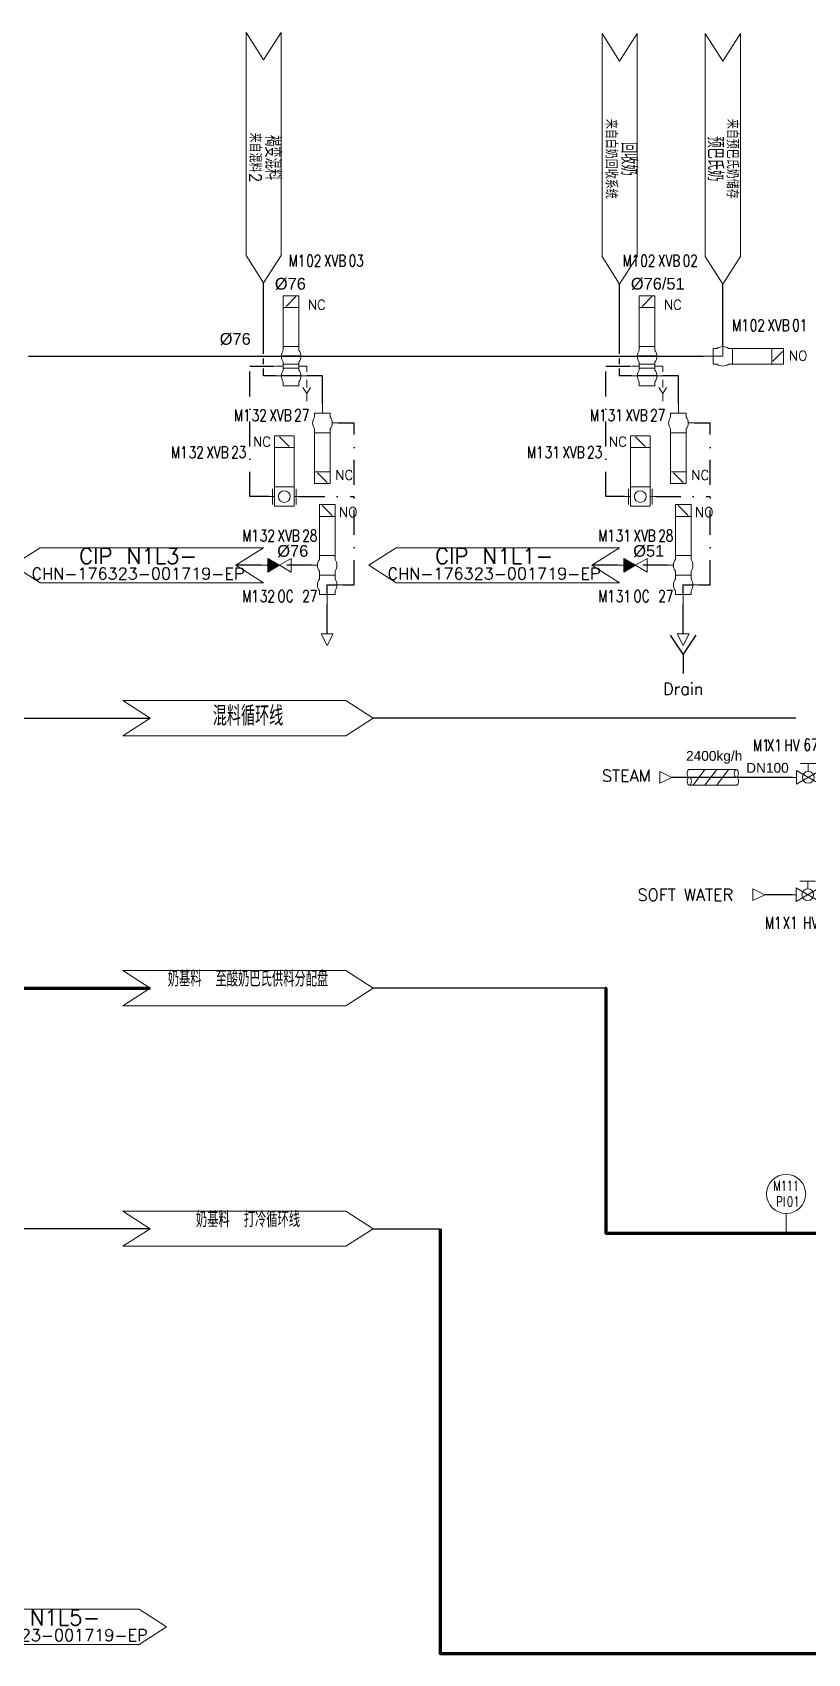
# Model space of a CAD drawing. Header units: inches. Extents: x 10153 to 11620, y 22178 to 23140.
# Drawn here: x 10843.5 to 11041.5, y 22209 to 22623.4 of the extents above; entities that cross this region are included whole.
import ezdxf
from ezdxf.enums import TextEntityAlignment as Align

# ---------------------------------------------------------------- set-up
doc = ezdxf.new("R2010")
doc.units = ezdxf.units.IN
doc.header["$MEASUREMENT"] = 0
doc.linetypes.add('ACAD_ISO02W100', pattern=[15, 12, -3])
doc.linetypes.add('DASHDOT2', pattern=[12.7, 6.35, -3.175, 0, -3.175])
for name, color, linetype in [('14 Pipe Water Cold', 142, 'Continuous'), ('20 Pipe Steam Industrial', 231, 'Continuous'), ('60 TXT International', 7, 'Continuous'), ('DIAMETRE', 7, 'Continuous'), ('MATERIEL-DIVERS', 7, 'Continuous'), ('POMPES-PROCESS', 7, 'Continuous'), ('REPERES', 7, 'Continuous'), ('techn-data', 7, 'Continuous'), ('TEXTE', 7, 'Continuous'), ('TEXTES', 7, 'Continuous'), ('TUYAUTERIE-EGOUT', 32, 'Continuous'), ('TUYAUTERIE-NEP', 4, 'DASHDOT2'), ('TUYAUTERIE-PROCESS', 30, 'Continuous')]:
    doc.layers.add(name, color=color, linetype=linetype)
for name, color, linetype, lineweight in [('19 Pipe Process', 30, 'Continuous', 30), ('31 Equipment', 7, 'Continuous', 9), ('33 Instruments Labels', 7, 'Continuous', 9), ('40 TXT Data', 7, 'Continuous', 9), ('43 TXT English', 7, 'Continuous', 9), ('Pipe-process', 30, 'Continuous', 70)]:
    doc.layers.add(name, color=color, linetype=linetype, lineweight=lineweight)
doc.layers.get('REPERES').off()
doc.styles.add('ROMANS', font='ROMANS.SHX')
doc.styles.get("Standard").update_dxf_attribs({"font": 'arial.ttf'})
doc.styles.add('USER1', font='TXT.SHX', dxfattribs={"bigfont": 'gbcbig.shx'})

# ---------------------------------------------------------------- blocks, each defined once
blk = doc.blocks.new('APV-OTH-GEN-INSULATE-1')
at = {"layer": '31 Equipment'}
for p, q in [((6, 2), (-6, 2)), ((-5, -2), (-2, 2)), ((-2, -2), (1, 2)), ((1, -2), (4, 2)), ((-6, -2), (6, -2))]:
    blk.add_line(p, q, dxfattribs=at)
for centre, major_axis in [((-6, 1), (0, 1)), ((6, -1), (0, -1))]:
    blk.add_ellipse(centre, major_axis=major_axis, ratio=0.547943, start_param=0, end_param=3.141593, dxfattribs=at)
at = {"layer": '31 Equipment', "extrusion": (0, 0, -1)}
for centre, major_axis in [((-6, -1), (0, -1)), ((6, 1), (0, 1))]:
    blk.add_ellipse(centre, major_axis=major_axis, ratio=0.547943, dxfattribs=at)
blk = doc.blocks.new('APV-VLVM-BALL-KHV+MF-1')
at = {"layer": '31 Equipment', "ltscale": 38}
for p, q in [((-3, 0), (-4, 0)), ((3, 0), (4, 0))]:
    blk.add_line(p, q, dxfattribs=at)
at = {"layer": '31 Equipment'}
for p, q in [((-3, 1.734), (-3, -1.734)), ((-3, -1.734), (3, 1.734)), ((3, -1.734), (-3, 1.734)), ((-2, 3.5), (2, 3.5)), ((0, 1.5), (0, 3.5)), ((3, 1.734), (3, -1.734))]:
    blk.add_line(p, q, dxfattribs=at)
blk.add_circle((0, 0), 1.5, dxfattribs=at)
blk = doc.blocks.new('NBF_ARROW-4TEXTS')
at = {"layer": '40 TXT Data', "color": 5, "style": 'ROMANS'}
blk.add_attdef('CAPACITY', text='', height=2.5, dxfattribs=at).set_placement((-5, 4), align=Align.BOTTOM_RIGHT)
blk.add_attdef('PID-NO/TAG', text='', height=2.5, dxfattribs=at).set_placement((-5, -7), align=Align.TOP_RIGHT)
at = {"layer": '43 TXT English', "style": 'ROMANS'}
blk.add_attdef('TEXT-ENG', text='', height=3, dxfattribs=at).set_placement((-5, -1), align=Align.BOTTOM_RIGHT)
at = {"layer": '60 TXT International', "style": 'ROMANS'}
blk.add_attdef('TEXT-RUS', text='', height=3, dxfattribs=at).set_placement((-5, -2), align=Align.TOP_RIGHT)
blk = doc.blocks.new('APV-SIGN-ARW-FLOW-1')
at = {"layer": '31 Equipment'}
for p, q in [((-1.5, -1.5), (-1.5, 1.5)), ((-1.5, 1.5), (1.5, 0)), ((1.5, 0), (-1.5, -1.5))]:
    blk.add_line(p, q, dxfattribs=at)
blk = doc.blocks.new('APV-SIGN-ARW-DWG-1')
at = {"layer": '31 Equipment'}
for p, q in [((-32, 4.49), (25, 4.49)), ((-32, 4.49), (-25, 0)), ((25, 4.49), (32, 0)), ((-25, 0), (-32, -4.49)), ((32, 0), (25, -4.49)), ((-32, -4.49), (25, -4.49))]:
    blk.add_line(p, q, dxfattribs=at)
at = {"layer": '31 Equipment', "style": 'ROMANS', "width": 0.8}
for tag, p in [('TEXT1', (0, 0.37)), ('TEXT2', (0, -3.63))]:
    blk.add_attdef(tag, text='', height=3, dxfattribs=at).set_placement(p, align=Align.CENTER)
blk = doc.blocks.new('APV-VLV-DSEAT-SDE44-3')
at = {"layer": '31 Equipment', "ltscale": 38}
for p, q in [((1.25, 20.25), (-1.25, 17.75)), ((-2.5, 5), (-4, 5)), ((-2, 7.5), (-2, 6.5)), ((2, 7.5), (2, 6.5)), ((2.5, 5), (4, 5)), ((-2, 2.5), (-4, 2.5)), ((-2.5, 0), (-4, 0)), ((2, 2.5), (4, 2.5)), ((2.5, 0), (4, 0)), ((4, 2.5), (4, 1)), ((-2, -2.5), (-2, -1.5)), ((2, -2.5), (2, -1.5)), ((4, -4.5), (3, -3)), ((4, -1), (4, -3)), ((5, -3), (4, -4.5)), ((4, -4.5), (4, -6.5))]:
    blk.add_line(p, q, dxfattribs=at)
at = {"layer": '31 Equipment', "lineweight": 30}
for p, q in [((2.5, 5), (-2.5, 5)), ((2.5, 0), (-2.5, 0))]:
    blk.add_line(p, q, dxfattribs=at)
at = {"layer": '31 Equipment'}
for p, q in [((-2, 3), (-2, 3.5)), ((-2, 1.5), (-2, 2.5)), ((2, 3), (2, 3.5)), ((2, 1.5), (2, 2.5)), ((-2, -2.5), (2, -2.5))]:
    blk.add_line(p, q, dxfattribs=at)
at = {"layer": '31 Equipment', "ltscale": 38}
for points in [[(-2, 17.5), (2, 17.5), (2, 20.5), (-2, 20.5)], [(-2, 7.5), (2, 7.5), (2, 17.5), (-2, 17.5)], [(-2, 3), (2, 3), (2, 2), (-2, 2)]]:
    blk.add_lwpolyline(points, close=True, dxfattribs=at)
for centre, start, end in [((0, 5), 143.1301, 216.8699), ((0, 5), 323.1301, 36.8699), ((0, 0), 143.1301, 216.8699), ((0, 0), 323.1301, 36.8699)]:
    blk.add_arc(centre, 2.5, start, end, dxfattribs=at)
blk = doc.blocks.new('APV-VLV-SSEAT-SW43-41')
at = {"layer": '31 Equipment', "ltscale": 38}
for p, q in [((1.25, 20.25), (-1.25, 17.75)), ((-2, 7.5), (-2, 6.5)), ((2, 7.5), (2, 6.5)), ((2.5, 5), (4, 5)), ((-2.5, 0), (-4, 0)), ((-2, 2.5), (-2, 3.5)), ((-2, 2.5), (2, 2.5)), ((-2, 2.5), (-2, 1.5)), ((2, 2.5), (2, 3.5)), ((2, 2.5), (2, 1.5)), ((-2, -1.5), (-2, -2.5)), ((-2, -2.5), (2, -2.5)), ((0, -2.5), (0, -5)), ((2, -1.5), (2, -2.5))]:
    blk.add_line(p, q, dxfattribs=at)
at = {"layer": '31 Equipment', "lineweight": 30}
for p, q in [((0, 0), (-2.5, 0)), ((0, -2.5), (0, 0))]:
    blk.add_line(p, q, dxfattribs=at)
at = {"layer": '31 Equipment', "ltscale": 38}
for points in [[(-2, 17.5), (2, 17.5), (2, 20.5), (-2, 20.5)], [(-2, 7.5), (2, 7.5), (2, 17.5), (-2, 17.5)]]:
    blk.add_lwpolyline(points, close=True, dxfattribs=at)
for centre, start, end in [((0, 5), 143.1301, 216.8699), ((0, 5), 323.1301, 36.8699), ((0, 0), 143.1301, 216.8699), ((0, 0), 323.1301, 36.8699)]:
    blk.add_arc(centre, 2.5, start, end, dxfattribs=at)
blk = doc.blocks.new('APV-VLV-SSEAT-SW41-3')
at = {"layer": '31 Equipment', "ltscale": 38}
for p, q in [((1.25, 15.25), (-1.25, 12.75)), ((-2, 2.5), (-2, 1.5)), ((2, 2.5), (2, 1.5)), ((2.5, 0), (4, 0)), ((-2, -2.5), (-2, -1.5)), ((2, -2.5), (-2, -2.5)), ((-2, -2.5), (2, -2.5)), ((0, -2.5), (0, -5)), ((2, -2.5), (2, -1.5))]:
    blk.add_line(p, q, dxfattribs=at)
for points in [[(-2, 12.5), (2, 12.5), (2, 15.5), (-2, 15.5)], [(-2, 2.5), (2, 2.5), (2, 12.5), (-2, 12.5)]]:
    blk.add_lwpolyline(points, close=True, dxfattribs=at)
for start, end in [(143.1301, 216.8699), (323.1301, 36.8699)]:
    blk.add_arc((0, 0), 2.5, start, end, dxfattribs=at)
blk = doc.blocks.new('APV-VLV-BFLY-SVS-3')
at = {"layer": '31 Equipment', "ltscale": 38}
for p, q in [((1.25, 15.25), (-1.25, 12.75)), ((-2.5, 0), (-4, 0)), ((2.5, 2.5), (-2.5, 2.5)), ((-2.5, 2.5), (-2.5, -2.5)), ((2.5, -2.5), (2.5, 2.5)), ((2.5, 0), (4, 0)), ((-2.5, -2.5), (2.5, -2.5))]:
    blk.add_line(p, q, dxfattribs=at)
at = {"layer": '31 Equipment'}
for p, q in [((-3, 2), (-3, -2)), ((3, -2), (3, 2))]:
    blk.add_line(p, q, dxfattribs=at)
at = {"layer": '31 Equipment', "ltscale": 38}
for points in [[(-2.5, 12.5), (2.5, 12.5), (2.5, 15.5), (-2.5, 15.5)], [(-2.5, 2.5), (2.5, 2.5), (2.5, 12.5), (-2.5, 12.5)]]:
    blk.add_lwpolyline(points, close=True, dxfattribs=at)
blk.add_circle((0, 0), 1.5, dxfattribs=at)
blk = doc.blocks.new('EGOUT')
at = {"color": 7}
for p, q in [((-3.2, 9.61), (0, 4.81)), ((0, 4.81), (3.2, 9.61)), ((0, 4.81), (0, 0))]:
    blk.add_line(p, q, dxfattribs=at)
at = {"color": 7, "extrusion": (0, -1, 0)}
blk.add_point((0, 0), dxfattribs=at)
at = {"layer": 'POMPES-PROCESS', "style": 'ROMANS'}
blk.add_attdef('EGOUT', text='', height=3, dxfattribs=at).set_placement((0, -4), align=Align.MIDDLE)
blk = doc.blocks.new('REPNORM1')
at = {"layer": 'TEXTES', "style": 'ROMANS', "width": 0.75}
for tag, p in [('ZONE', (-9.75, -1.25)), ('SOUSZONE', (-5.25, -1.25)), ('ELEMENT', (-0.75, -1.25)), ('NUM', (5.59, -1.22))]:
    blk.add_attdef(tag, p, '', height=3, dxfattribs=at)
blk = doc.blocks.new('REPNORM')
at = {"layer": 'TEXTES', "style": 'ROMANS', "width": 0.75}
for tag, p in [('ZONE', (-9.75, -1.25)), ('SOUSZONE', (-5.25, -1.25)), ('ELEMENT', (0, -1.25)), ('NUM', (4.5, -1.25))]:
    blk.add_attdef(tag, p, '', height=3, dxfattribs=at)
blk = doc.blocks.new('APV-FCE-NRV-GEN-1')
at = {"layer": '31 Equipment'}
h = blk.add_hatch(dxfattribs=at)
h.set_pattern_fill('ANSI31', color=256, scale=0.01, style=0)
h.set_pattern_definition([(45, (0, 0), (-0.02245064, 0.02245064), [])])
h.paths.add_polyline_path([(3, 1.75), (3, -1.75), (0, 0)])
at = {"layer": '31 Equipment', "linetype": 'ACAD_ISO02W100', "ltscale": 38}
for p, q in [((-3, 0), (-5, 0)), ((0, 0), (-3, 1.75)), ((-3, 1.75), (-3, -1.75)), ((0, 0), (-3, -1.75)), ((0, 0), (3, 1.75)), ((0, 0), (3, -1.75)), ((3, 1.75), (3, -1.75)), ((3, 0), (5, 0))]:
    blk.add_line(p, q, dxfattribs=at)
blk = doc.blocks.new('A$C155F2889')
at = {"layer": '31 Equipment', "ltscale": 38}
for p, q in [((2.5, 4.5), (2.5, 0.5)), ((2.5, 0.5), (2.5, 4.5)), ((2.5, 4.5), (3.5, 4.5)), ((5, 2.5), (5, 6.5)), ((7.5, 4.5), (6.5, 4.5)), ((5, 2.5), (0, 2.5)), ((2.5, 0.5), (3.5, 0.5)), ((7.5, 0.5), (6.5, 0.5)), ((20.25, 3.75), (17.75, 1.25))]:
    blk.add_line(p, q, dxfattribs=at)
for points in [[(7.5, 0.5), (7.5, 4.5), (17.5, 4.5), (17.5, 0.5)], [(17.5, 0.5), (17.5, 4.5), (20.5, 4.5), (20.5, 0.5)]]:
    blk.add_lwpolyline(points, close=True, dxfattribs=at)
for start, end in [(53.1301, 126.8699), (233.1301, 306.8699)]:
    blk.add_arc((5, 2.5), 2.5, start, end, dxfattribs=at)
blk = doc.blocks.new('APV-INS-M-L-PI')
at = {"layer": '31 Equipment', "color": 7}
blk.add_line((0, -5), (0, -10), dxfattribs=at)
blk.add_circle((0, 0), 5, dxfattribs=at)
at = {"layer": '33 Instruments Labels', "style": 'ROMANS', "width": 0.8, "flags": 8}
blk.add_attdef('PI', text='', height=3, dxfattribs=at).set_placement((0, 0), align=Align.MIDDLE)
blk = doc.blocks.new('REPINS')
at = {"layer": 'TEXTES', "style": 'ROMANS', "width": 0.75}
for tag, p in [('ZONE', (-3.3, 1)), ('SOUSZONE', (0.1, 1)), ('NUM', (0.2, -3))]:
    blk.add_attdef(tag, p, '', height=2.5, dxfattribs=at)
blk.add_attdef('ELEMENT', text='', height=2.5, dxfattribs=at).set_placement((-0.2, -3), align=Align.RIGHT)

msp = doc.modelspace()

# ---------------------------------------------------------------- linework, layer by layer
at = {"layer": '14 Pipe Water Cold', "ltscale": 2}
msp.add_line((11037.55, 22402.96), (11030.55, 22402.96), dxfattribs=at)
at = {"layer": '19 Pipe Process'}
for p, q in [((10902.57, 22541.19), (10902.57, 22559.35)), ((10993.5, 22541.19), (10993.5, 22559.04)), ((11019.85, 22543.07), (11019.85, 22559.03)), ((10842.5, 22540.57), (11014.85, 22540.57)), ((10902.57, 22538.57), (10902.57, 22540)), ((10902.57, 22535.57), (10902.57, 22537.5)), ((10993.5, 22538.57), (10993.5, 22540)), ((10993.5, 22535.57), (10993.5, 22537.5)), ((10905.57, 22535.57), (10902.57, 22535.57)), ((10917.57, 22535.57), (10913.57, 22535.57)), ((10917.57, 22528.54), (10917.57, 22535.57)), ((10996.5, 22535.57), (10993.5, 22535.57)), ((11008.5, 22535.57), (11004.5, 22535.57)), ((11008.5, 22528.54), (11008.5, 22535.57)), ((10797.61, 22448.08), (10873.57, 22448.08)), ((11038.47, 22448.08), (10930.58, 22448.08)), ((10990, 22379.09), (10930.58, 22379.09)), ((10873.57, 22317.6), (10797.61, 22317.6)), ((10930.58, 22317.6), (10947.65, 22317.6))]:
    msp.add_line(p, q, dxfattribs=at)
at = {"layer": '20 Pipe Steam Industrial'}
msp.add_line((11037.68, 22432.96), (11006.8, 22432.96), dxfattribs=at)
at = {"layer": 'Pipe-process'}
for points in [[(10797.61, 22379.09), (10873.57, 22379.09)], [(10990, 22379.09), (10990, 22379.09), (10990, 22316.48), (11052.7, 22316.48)], [(10947.65, 22317.6), (10947.65, 22209), (11298.5, 22209), (11298.5, 22302.5)]]:
    msp.add_lwpolyline(points, dxfattribs=at)
at = {"layer": 'TUYAUTERIE-EGOUT'}
for p, q in [((10918.8, 22469.66), (10918.8, 22477.16)), ((11009.73, 22469.66), (11009.73, 22477.16))]:
    msp.add_line(p, q, dxfattribs=at)
at = {"layer": 'TUYAUTERIE-NEP'}
for p, q in [((10899.01, 22504.73), (10899.01, 22538.07)), ((10899.01, 22538.07), (10905.57, 22538.07)), ((10989.94, 22504.73), (10989.94, 22538.07)), ((10989.94, 22538.07), (10996.5, 22538.07)), ((10921.57, 22523.54), (10925.73, 22523.54)), ((10925.73, 22482.16), (10925.73, 22523.54)), ((11012.5, 22523.54), (11016.66, 22523.54)), ((11016.66, 22482.16), (11016.66, 22523.54)), ((10903.85, 22504.73), (10899.01, 22504.73)), ((10911.85, 22504.73), (10925.73, 22504.73)), ((10994.78, 22504.73), (10989.94, 22504.73)), ((11002.78, 22504.73), (11016.66, 22504.73)), ((10914.8, 22487.16), (10895.49, 22487.16)), ((11005.73, 22487.16), (10986.42, 22487.16)), ((10922.8, 22482.16), (10925.73, 22482.16)), ((11013.73, 22482.16), (11016.66, 22482.16))]:
    msp.add_line(p, q, dxfattribs=at)

# ---------------------------------------------------------------- block references
at = {"layer": '31 Equipment', "xscale": -1}
for name, p in [('APV-VLV-SSEAT-SW43-41', (10918.8, 22482.16)), ('APV-VLV-SSEAT-SW43-41', (11009.73, 22482.16)), ('APV-VLVM-BALL-KHV+MF-1', (11041.68, 22432.96))]:
    msp.add_blockref(name, p, dxfattribs=at)
at = {"layer": '31 Equipment'}
ref = msp.add_blockref('NBF_ARROW-4TEXTS', (11006.43, 22433.96), dxfattribs=at)
ref.add_attrib('TEXT-ENG', 'STEAM', dxfattribs={"layer": '43 TXT English', "height": 3, "style": 'ROMANS'}).set_placement((11001.43, 22430.96), align=Align.BOTTOM_RIGHT)
for name, p in [('APV-SIGN-ARW-FLOW-1', (11005.3, 22432.96)), ('APV-OTH-GEN-INSULATE-1', (11017.3, 22432.96))]:
    msp.add_blockref(name, p, dxfattribs=at)
at = {"layer": '31 Equipment', "xscale": -1}
for name, p, rotation in [('APV-SIGN-ARW-FLOW-1', (11029.05, 22402.96), 180), ('APV-INS-M-L-PI', (11036.02, 22326.48), 359.9999999999998)]:
    msp.add_blockref(name, p, dxfattribs=dict(at, rotation=rotation))
at = {"layer": '33 Instruments Labels', "xscale": -1, "rotation": 180}
for p in [(10917.57, 22523.54), (11008.5, 22523.54)]:
    msp.add_blockref('APV-VLV-SSEAT-SW41-3', p, dxfattribs=at)
at = {"layer": '33 Instruments Labels', "xscale": -1}
for p in [(10907.85, 22504.73), (10998.78, 22504.73)]:
    msp.add_blockref('APV-VLV-BFLY-SVS-3', p, dxfattribs=at)
at = {"layer": 'MATERIEL-DIVERS'}
ref = msp.add_blockref('APV-SIGN-ARW-DWG-1', (10902.57, 22591.36), dxfattribs=dict(at, rotation=270))
ref.add_attrib('TEXT1', '褐变混料', dxfattribs={"layer": '31 Equipment', "height": 4, "rotation": 270, "style": 'USER1'}).set_placement((10902.94, 22591.36), align=Align.CENTER)
ref.add_attrib('TEXT2', '来自混料2', dxfattribs={"layer": '31 Equipment', "height": 3, "rotation": 270, "style": 'USER1'}).set_placement((10898.94, 22591.36), align=Align.CENTER)
ref = msp.add_blockref('APV-SIGN-ARW-DWG-1', (10993.5, 22591.05), dxfattribs=dict(at, rotation=270))
ref.add_attrib('TEXT1', '回收奶', dxfattribs={"layer": '31 Equipment', "height": 4, "rotation": 270, "style": 'USER1'}).set_placement((10993.87, 22591.05), align=Align.CENTER)
ref.add_attrib('TEXT2', '来自白奶回收系统', dxfattribs={"layer": '31 Equipment', "height": 3, "rotation": 270, "style": 'USER1'}).set_placement((10989.87, 22591.05), align=Align.CENTER)
ref = msp.add_blockref('APV-SIGN-ARW-DWG-1', (11019.85, 22591.05), dxfattribs=dict(at, xscale=-1, rotation=90))
ref.add_attrib('TEXT1', '预巴氏奶', dxfattribs={"layer": '31 Equipment', "height": 4, "rotation": 270, "style": 'USER1'}).set_placement((11015.95, 22591.05), align=Align.CENTER)
ref.add_attrib('TEXT2', '来自预巴氏奶储存', dxfattribs={"layer": '31 Equipment', "height": 3, "rotation": 270, "style": 'USER1'}).set_placement((11020.83, 22591.05), align=Align.CENTER)
ref = msp.add_blockref('APV-SIGN-ARW-DWG-1', (10870.49, 22487.16), dxfattribs=dict(at, xscale=-1))
ref.add_attrib('TEXT1', 'CIP N1L3-', dxfattribs={"layer": '31 Equipment', "height": 4, "style": 'USER1'}).set_placement((10870.49, 22487.53), align=Align.CENTER)
ref.add_attrib('TEXT2', 'CHN-176323-001719-EP', dxfattribs={"layer": '31 Equipment', "height": 3, "style": 'USER1'}).set_placement((10870.49, 22483.53), align=Align.CENTER)
ref = msp.add_blockref('APV-SIGN-ARW-DWG-1', (10961.42, 22487.16), dxfattribs=dict(at, xscale=-1))
ref.add_attrib('TEXT1', 'CIP N1L1-', dxfattribs={"layer": '31 Equipment', "height": 4, "style": 'USER1'}).set_placement((10961.42, 22487.53), align=Align.CENTER)
ref.add_attrib('TEXT2', 'CHN-176323-001719-EP', dxfattribs={"layer": '31 Equipment', "height": 3, "style": 'USER1'}).set_placement((10961.42, 22483.53), align=Align.CENTER)
at = {"layer": 'MATERIEL-DIVERS', "xscale": -1}
for p in [(10906.63, 22487.16), (10997.55, 22487.16)]:
    msp.add_blockref('APV-FCE-NRV-GEN-1', p, dxfattribs=at)
at = {"layer": 'MATERIEL-DIVERS', "xscale": -1, "rotation": 90}
for p in [(10918.8, 22468.16), (11009.73, 22468.16)]:
    msp.add_blockref('APV-SIGN-ARW-FLOW-1', p, dxfattribs=at)
at = {"layer": 'MATERIEL-DIVERS'}
ref = msp.add_blockref('EGOUT', (11009.73, 22459.66), dxfattribs=dict(at, xscale=-1))
ref.add_attrib('EGOUT', 'Drain', dxfattribs={"layer": 'POMPES-PROCESS', "height": 3, "style": 'ROMANS'}).set_placement((11009.73, 22455.66), align=Align.MIDDLE)
ref = msp.add_blockref('APV-SIGN-ARW-DWG-1', (10898.57, 22448.08), dxfattribs=at)
ref.add_attrib('TEXT1', '混料循环线', dxfattribs={"layer": '31 Equipment', "height": 5, "style": 'USER1'}).set_placement((10898.57, 22446.19), align=Align.CENTER)
msp.add_blockref('APV-VLVM-BALL-KHV+MF-1', (11041.55, 22402.96), dxfattribs=at)
ref = msp.add_blockref('APV-SIGN-ARW-DWG-1', (10898.57, 22379.09), dxfattribs=at)
ref.add_attrib('TEXT1', '奶基料 至酸奶巴氏供料分配盘', dxfattribs={"layer": '31 Equipment', "height": 4, "style": 'USER1'}).set_placement((10898.57, 22379.47), align=Align.CENTER)
ref = msp.add_blockref('APV-SIGN-ARW-DWG-1', (10898.57, 22317.6), dxfattribs=at)
ref.add_attrib('TEXT1', '奶基料 打冷循环线', dxfattribs={"layer": '31 Equipment', "height": 4, "style": 'USER1'}).set_placement((10898.57, 22317.97), align=Align.CENTER)
ref = msp.add_blockref('APV-SIGN-ARW-DWG-1', (10845.73, 22215.83), dxfattribs=at)
ref.add_attrib('TEXT1', 'CIP N1L5-', dxfattribs={"layer": '31 Equipment', "height": 4, "style": 'USER1'}).set_placement((10845.73, 22216.2), align=Align.CENTER)
ref.add_attrib('TEXT2', 'CHN-176323-001719-EP', dxfattribs={"layer": '31 Equipment', "height": 3, "style": 'USER1'}).set_placement((10845.73, 22212.2), align=Align.CENTER)
at = {"layer": 'REPERES'}
for name, p, values in [('REPNORM1', (10918.7, 22564.74), {'ZONE': 'M1 ', 'SOUSZONE': '02', 'ELEMENT': 'XVB', 'NUM': '03'}), ('REPNORM1', (11004.02, 22564.74), {'ZONE': 'M1 ', 'SOUSZONE': '02', 'ELEMENT': 'XVB', 'NUM': '02'}), ('REPNORM1', (11031.98, 22548.24), {'ZONE': 'M1 ', 'SOUSZONE': '02', 'ELEMENT': 'XVB', 'NUM': '01'}), ('REPNORM1', (10904.77, 22525.26), {'ZONE': 'M1 ', 'SOUSZONE': '32', 'ELEMENT': 'XVB', 'NUM': '27'}), ('REPNORM1', (10995.69, 22525.26), {'ZONE': 'M1 ', 'SOUSZONE': '31', 'ELEMENT': 'XVB', 'NUM': '27'}), ('REPNORM1', (10888.68, 22515.8), {'ZONE': 'M1 ', 'SOUSZONE': '32', 'ELEMENT': 'XVB', 'NUM': '23'}), ('REPNORM1', (10979.6, 22515.8), {'ZONE': 'M1 ', 'SOUSZONE': '31', 'ELEMENT': 'XVB', 'NUM': '23'}), ('REPNORM1', (10906.84, 22494.48), {'ZONE': 'M1 ', 'SOUSZONE': '32', 'ELEMENT': 'XVB', 'NUM': '28'}), ('REPNORM1', (10997.77, 22494.48), {'ZONE': 'M1 ', 'SOUSZONE': '31', 'ELEMENT': 'XVB', 'NUM': '28'}), ('REPNORM1', (10906.84, 22479.01), {'ZONE': 'M1 ', 'SOUSZONE': '32', 'ELEMENT': 'OC', 'NUM': '27'}), ('REPNORM1', (10997.77, 22479.01), {'ZONE': 'M1 ', 'SOUSZONE': '31', 'ELEMENT': 'OC', 'NUM': '27'}), ('REPNORM', (11040.36, 22395.52), {'ZONE': 'M1 ', 'SOUSZONE': 'X1', 'ELEMENT': 'HV', 'NUM': '61'}), ('REPINS', (11036.03, 22326.3), {'ZONE': 'M1 ', 'SOUSZONE': '11', 'ELEMENT': 'PI', 'NUM': '01'})]:
    msp.add_blockref(name, p, dxfattribs=at).add_auto_attribs(values)
ref = msp.add_blockref('REPNORM1', (11036.31, 22440.92), dxfattribs=at)
ref.add_attrib('ZONE', 'M1 ', (11027.52, 22439.65), dxfattribs={"layer": 'TEXTES', "height": 3, "style": 'ROMANS', "width": 0.75})
ref.add_attrib('SOUSZONE', 'X1', (11031.06, 22439.67), dxfattribs={"layer": 'TEXTES', "height": 3, "style": 'ROMANS', "width": 0.75})
ref.add_attrib('ELEMENT', 'HV', (11035.57, 22439.67), dxfattribs={"layer": 'TEXTES', "height": 3, "style": 'ROMANS', "width": 0.75})
ref.add_attrib('NUM', '67', (11040.45, 22439.77), dxfattribs={"layer": 'TEXTES', "height": 3, "style": 'ROMANS', "width": 0.75})
at = {"layer": 'TUYAUTERIE-NEP'}
msp.add_blockref('A$C155F2889', (11014.85, 22538.07), dxfattribs=at)
at = {"layer": 'TUYAUTERIE-PROCESS'}
for p in [(10909.57, 22535.57), (11000.5, 22535.57)]:
    msp.add_blockref('APV-VLV-DSEAT-SDE44-3', p, dxfattribs=at)

# ---------------------------------------------------------------- texts
at = {"layer": '40 TXT Data', "char_height": 2.5, "width": 14.0814, "attachment_point": 1}
for s, insert in [('2400kg/h', (11010.46, 22439.7, 0.01)), ('DN100', (11025.82, 22436.64))]:
    msp.add_mtext(s, dxfattribs=dict(at, insert=insert))
at = {"layer": 'DIAMETRE'}
for s, p in [('%%C76', (10905.43, 22557.62)), ('%%C76/51', (10996.36, 22557.62)), ('%%C76', (10891.36, 22543.53)), ('%%C76', (10906.05, 22489.34)), ('%%C51', (10996.98, 22489.34))]:
    msp.add_text(s, height=3, dxfattribs=at).set_placement(p)
at = {"layer": 'techn-data', "style": 'ROMANS'}
for s, p in [('NC', (10916.15, 22553.75)), ('NC', (11007.08, 22553.75)), ('NO', (11039.08, 22540.75)), ('NC', (10902.15, 22518.75)), ('NC', (10993.08, 22518.75)), ('NC', (10923.15, 22510.25)), ('NC', (11014.08, 22510.25)), ('NO', (10924.15, 22500.75)), ('NO', (11015.08, 22500.75))]:
    msp.add_text(s, height=2.5, dxfattribs=at).set_placement(p, align=Align.MIDDLE_CENTER)
at = {"layer": 'TEXTE', "style": 'ROMANS'}
msp.add_text('SOFT WATER', height=3, dxfattribs=at).set_placement((11010.29, 22402.93), align=Align.MIDDLE)

doc.saveas('drawing.dxf')
